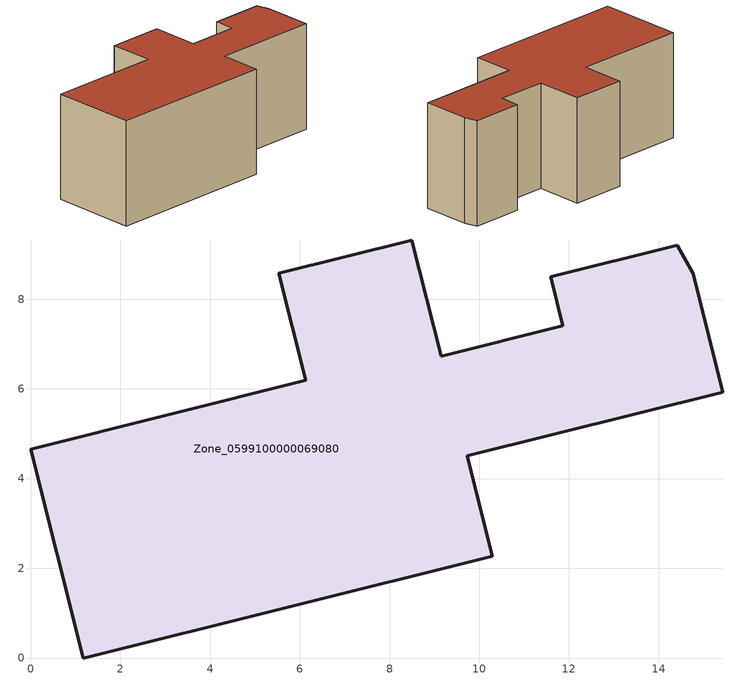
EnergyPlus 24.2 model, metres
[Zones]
Zone_0599100000069080
 floor ground (C_G): 6.13,6.19 5.53,8.58 8.5,9.32 9.15,6.73 11.86,7.41 11.59,8.5 14.41,9.2 14.77,8.56 15.43,5.93 9.73,4.51 10.29,2.27 1.17,0 0,4.66 z0
 wall outside (C_F): 15.43,5.93 14.77,8.56 14.41,9.2 11.59,8.5 11.86,7.41 9.15,6.73 8.5,9.32 5.53,8.58 6.13,6.19 0,4.66 1.17,0 10.29,2.27 9.73,4.51 15.43,5.93 z0:5.92
 roof outside (C_R): 14.77,8.56 14.41,9.2 11.59,8.5 11.86,7.41 9.15,6.73 8.5,9.32 5.53,8.58 6.13,6.19 0,4.66 1.17,0 10.29,2.27 9.73,4.51 15.43,5.93 z5.92
[BUILDING]
Pand.0599100000069080: North Axis=0; Terrain=City; Loads Convergence Tolerance Value=0.04; Temperature Convergence Tolerance Value=0.4; Solar Distribution=FullExterior; Maximum Number of Warmup Days=25; Minimum Number of Warmup Days=1
[Site:Location]
Rotterdam.The.Hague.AP_ZH_NLD Design_Conditions: Latitude=51.96; Longitude=4.45; Time Zone=1; Elevation=-4.5
[SITE:GROUNDTEMPERATURE:BUILDINGSURFACE]
18, 18, 18, 18, 18, 18, 18, 18, 18, 18, 18, 18
[MATERIAL] Thermal Absorptance=0.9; Solar Absorptance=0.7; Visible Absorptance=0.7
Name | Roughness | Thickness | Conductivity | Density | Specific Heat
G.TI.1965-1974 | MediumSmooth | 0.15 | 0.882353 | 540 | 1210
F.TI.1965-1974 | Rough | 0.3 | 0.697674 | 1920 | 840
R.TI.1965-1974 | MediumRough | 0.2 | 0.232558 | 1500 | 1000
[CONSTRUCTION]
C_G: G.TI.1965-1974
C_F: F.TI.1965-1974
C_R: R.TI.1965-1974
[ZONE]
Zone_0599100000069080: Type=1; Multiplier=1; Ceiling Height=Autocalculate; Volume=Autocalculate; Floor Area=autocalculate; Part of Total Floor Area=Yes
[ZONEINFILTRATION:DESIGNFLOWRATE]
Infil_Zone_0599100000069080: Zone or ZoneList or Space or SpaceList=Zone_0599100000069080; Schedule=AlwaysOn; Design Flow Rate Calculation Method=Flow/Area; Flow Rate per Floor Area=0.003; Constant Term Coefficient=1; Temperature Term Coefficient=0; Velocity Term Coefficient=0; Velocity Squared Term Coefficient=0
[HVACTEMPLATE:ZONE:IDEALLOADSAIRSYSTEM]
Zone_0599100000069080: Maximum Heating Supply Air Temperature=50; Minimum Cooling Supply Air Temperature=13; Maximum Heating Supply Air Humidity Ratio=0.0156; Minimum Cooling Supply Air Humidity Ratio=0.0077; Heating Limit=NoLimit; Cooling Limit=NoLimit; Dehumidification Control Type=ConstantSensibleHeatRatio; Cooling Sensible Heat Ratio=0.7; Dehumidification Setpoint=60; Humidification Control Type=None; Humidification Setpoint=30; Outdoor Air Method=None; Outdoor Air Flow Rate per Person=0.00944; Outdoor Air Flow Rate per Zone Floor Area=0; Outdoor Air Flow Rate per Zone=0; Demand Controlled Ventilation Type=None; Outdoor Air Economizer Type=NoEconomizer; Heat Recovery Type=None; Sensible Heat Recovery Effectiveness=0.7; Latent Heat Recovery Effectiveness=0.65
[ZONECONTROL:THERMOSTAT]
ThermostatControl_Zone_0599100000069080: Zone or ZoneList=Zone_0599100000069080; Control Type Schedule=DualSetpointControlType; Control 1=Thermostat_Zone_0599100000069080; Temperature Difference Between Cutout And Setpoint=0
[THERMOSTATSETPOINT:DUALSETPOINT]
Thermostat_Zone_0599100000069080: Heating Setpoint Temperature Schedule=HeatingSetpoint_Zone_0599100000069080; Cooling Setpoint Temperature Schedule=CoolingSetpoint_Zone_0599100000069080
[SCHEDULE:COMPACT]
HeatingSetpoint_Zone_0599100000069080: Through: 12/31, For: AllDays, Until: 24:00, 21
CoolingSetpoint_Zone_0599100000069080: Through: 12/31, For: AllDays, Until: 24:00, 24
DualSetpointControlType: Through: 12/31, For: AllDays, Until: 24:00, 4
AlwaysOn: Through: 12/31, For: AllDays, Until: 24:00, 1
